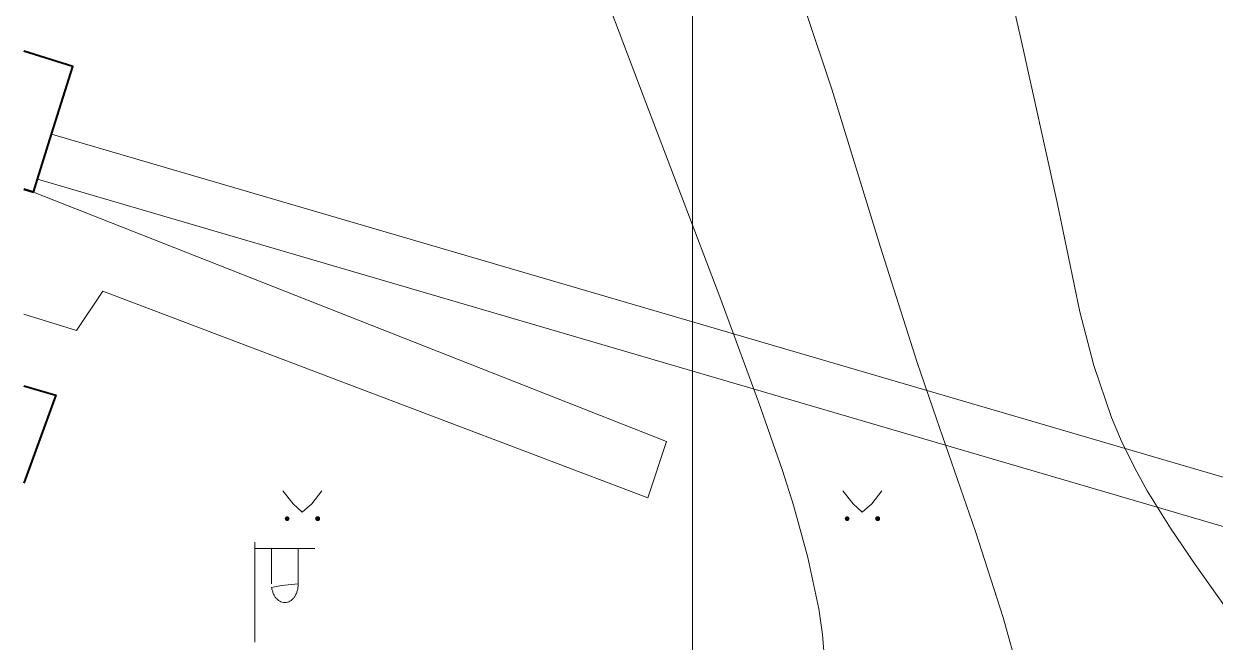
# Model space of a CAD drawing. Extents: x 1000 to 4000, y -5000 to -1000.
# Drawn here: x 1000 to 1059.6, y -4696.4 to -4665.5 of the extents above; entities that cross this region are included whole.
import ezdxf

# ---------------------------------------------------------------- set-up
doc = ezdxf.new("R2010")
doc.units = 0
doc.header["$MEASUREMENT"] = 0
for name, color, linetype in [('границы команд_1', 10, 'CONTINUOUS'), ('СЛОЙ_24', 7, 'CONTINUOUS'), ('СЛОЙ_3', 7, 'CONTINUOUS'), ('СЛОЙ_41', 7, 'CONTINUOUS'), ('СЛОЙ_50', 7, 'CONTINUOUS'), ('СЛОЙ_6', 7, 'CONTINUOUS')]:
    doc.layers.add(name, color=color, linetype=linetype)

msp = doc.modelspace()

# ---------------------------------------------------------------- linework, layer by layer
at = {"layer": 'границы команд_1', "color": 251, "lineweight": 0}
msp.add_lwpolyline([(1033.439, -1863.261), (3102.461, -1863.261), (3102.461, -4710.896), (1033.439, -4710.896)], close=True, dxfattribs=at)
at = {"layer": 'СЛОЙ_24', "color": 253, "linetype": 'Continuous', "lineweight": 0}
for points in [[(1001.386, -4671.006), (1078.475, -4693.563)], [(1000.68, -4673.265), (1076.922, -4695.574)], [(1000.478, -4673.913), (1032.134, -4686.366), (1031.195, -4689.183), (1003.952, -4678.853), (1002.638, -4680.818), (1000, -4680.007)]]:
    msp.add_lwpolyline(points, dxfattribs=at)
at = {"layer": 'СЛОЙ_3', "color": 253, "linetype": 'Continuous', "lineweight": 0}
for p, q in [((1011.558, -4696.397), (1011.558, -4691.397)), ((1011.558, -4694.397), (1011.558, -4691.397)), ((1011.558, -4691.711), (1014.558, -4691.711)), ((1012.379, -4693.479), (1012.379, -4691.711)), ((1013.721, -4693.479), (1013.721, -4691.711))]:
    msp.add_line(p, q, dxfattribs=at)
msp.add_lwpolyline([(1013.721, -4693.479, -0.035191), (1013.708, -4693.663, -0.036545), (1013.67, -4693.84, -0.03934), (1013.608, -4694.003, -0.0437), (1013.525, -4694.146, -0.049642), (1013.423, -4694.263, -0.056748), (1013.307, -4694.35, -0.0637), (1013.181, -4694.404, -0.068204), (1013.05, -4694.422, -0.068204), (1012.919, -4694.404, -0.0637), (1012.793, -4694.35, -0.056748), (1012.677, -4694.263, -0.049642), (1012.575, -4694.146, -0.0437), (1012.492, -4694.003, -0.03934), (1012.43, -4693.84, -0.036545), (1012.392, -4693.663, -0.035191)], format="xyb", close=True, dxfattribs=at)
at = {"layer": 'СЛОЙ_41', "color": 253, "linetype": 'Continuous', "lineweight": 0}
for p, q in [((1012.954, -4688.838), (1013.464, -4689.488)), ((1014.904, -4688.838), (1014.394, -4689.488)), ((1040.954, -4688.838), (1041.464, -4689.488)), ((1042.904, -4688.838), (1042.394, -4689.488)), ((1013.464, -4689.488), (1013.924, -4689.898)), ((1014.394, -4689.488), (1013.924, -4689.898)), ((1041.464, -4689.488), (1041.924, -4689.898)), ((1042.394, -4689.488), (1041.924, -4689.898))]:
    msp.add_line(p, q, dxfattribs=at)
for centre in [(1013.168, -4690.226), (1014.689, -4690.226), (1041.168, -4690.226), (1042.689, -4690.226)]:
    msp.add_circle(centre, 0.0976, dxfattribs=at)
for points in [[(1013.072, -4690.245), (1013.07, -4690.226), (1013.072, -4690.207)], [(1013.077, -4690.263), (1013.072, -4690.207), (1013.077, -4690.189)], [(1013.072, -4690.245), (1013.072, -4690.207), (1013.077, -4690.263)], [(1013.086, -4690.28), (1013.077, -4690.189), (1013.086, -4690.172)], [(1013.077, -4690.263), (1013.077, -4690.189), (1013.086, -4690.28)], [(1013.099, -4690.295), (1013.086, -4690.172), (1013.099, -4690.157)], [(1013.086, -4690.28), (1013.086, -4690.172), (1013.099, -4690.295)], [(1013.113, -4690.307), (1013.099, -4690.157), (1013.113, -4690.145)], [(1013.099, -4690.295), (1013.099, -4690.157), (1013.113, -4690.307)], [(1013.13, -4690.316), (1013.113, -4690.145), (1013.13, -4690.136)], [(1013.113, -4690.307), (1013.113, -4690.145), (1013.13, -4690.316)], [(1013.149, -4690.322), (1013.13, -4690.136), (1013.149, -4690.13)], [(1013.13, -4690.316), (1013.13, -4690.136), (1013.149, -4690.322)], [(1013.168, -4690.324), (1013.149, -4690.13), (1013.168, -4690.128)], [(1013.149, -4690.322), (1013.149, -4690.13), (1013.168, -4690.324)], [(1014.593, -4690.245), (1014.591, -4690.226), (1014.593, -4690.207)], [(1014.598, -4690.263), (1014.593, -4690.207), (1014.598, -4690.189)], [(1014.593, -4690.245), (1014.593, -4690.207), (1014.598, -4690.263)], [(1014.607, -4690.28), (1014.598, -4690.189), (1014.607, -4690.172)], [(1014.598, -4690.263), (1014.598, -4690.189), (1014.607, -4690.28)], [(1014.62, -4690.295), (1014.607, -4690.172), (1014.62, -4690.157)], [(1014.607, -4690.28), (1014.607, -4690.172), (1014.62, -4690.295)], [(1014.634, -4690.307), (1014.62, -4690.157), (1014.634, -4690.145)], [(1014.62, -4690.295), (1014.62, -4690.157), (1014.634, -4690.307)], [(1014.651, -4690.316), (1014.634, -4690.145), (1014.651, -4690.136)], [(1014.634, -4690.307), (1014.634, -4690.145), (1014.651, -4690.316)], [(1014.67, -4690.322), (1014.651, -4690.136), (1014.67, -4690.13)], [(1014.651, -4690.316), (1014.651, -4690.136), (1014.67, -4690.322)], [(1014.689, -4690.324), (1014.67, -4690.13), (1014.689, -4690.128)], [(1014.67, -4690.322), (1014.67, -4690.13), (1014.689, -4690.324)], [(1041.072, -4690.245), (1041.07, -4690.226), (1041.072, -4690.207)], [(1041.077, -4690.263), (1041.072, -4690.207), (1041.077, -4690.189)], [(1041.072, -4690.245), (1041.072, -4690.207), (1041.077, -4690.263)], [(1041.086, -4690.28), (1041.077, -4690.189), (1041.086, -4690.172)], [(1041.077, -4690.263), (1041.077, -4690.189), (1041.086, -4690.28)], [(1041.099, -4690.295), (1041.086, -4690.172), (1041.099, -4690.157)], [(1041.086, -4690.28), (1041.086, -4690.172), (1041.099, -4690.295)], [(1041.113, -4690.307), (1041.099, -4690.157), (1041.113, -4690.145)], [(1041.099, -4690.295), (1041.099, -4690.157), (1041.113, -4690.307)], [(1041.13, -4690.316), (1041.113, -4690.145), (1041.13, -4690.136)], [(1041.113, -4690.307), (1041.113, -4690.145), (1041.13, -4690.316)], [(1041.149, -4690.322), (1041.13, -4690.136), (1041.149, -4690.13)], [(1041.13, -4690.316), (1041.13, -4690.136), (1041.149, -4690.322)], [(1041.168, -4690.324), (1041.149, -4690.13), (1041.168, -4690.128)], [(1041.149, -4690.322), (1041.149, -4690.13), (1041.168, -4690.324)], [(1042.593, -4690.245), (1042.591, -4690.226), (1042.593, -4690.207)], [(1042.598, -4690.263), (1042.593, -4690.207), (1042.598, -4690.189)], [(1042.593, -4690.245), (1042.593, -4690.207), (1042.598, -4690.263)], [(1042.607, -4690.28), (1042.598, -4690.189), (1042.607, -4690.172)], [(1042.598, -4690.263), (1042.598, -4690.189), (1042.607, -4690.28)], [(1042.62, -4690.295), (1042.607, -4690.172), (1042.62, -4690.157)], [(1042.607, -4690.28), (1042.607, -4690.172), (1042.62, -4690.295)], [(1042.634, -4690.307), (1042.62, -4690.157), (1042.634, -4690.145)], [(1042.62, -4690.295), (1042.62, -4690.157), (1042.634, -4690.307)], [(1042.651, -4690.316), (1042.634, -4690.145), (1042.651, -4690.136)], [(1042.634, -4690.307), (1042.634, -4690.145), (1042.651, -4690.316)], [(1042.67, -4690.322), (1042.651, -4690.136), (1042.67, -4690.13)], [(1042.651, -4690.316), (1042.651, -4690.136), (1042.67, -4690.322)], [(1042.689, -4690.324), (1042.67, -4690.13), (1042.689, -4690.128)], [(1042.67, -4690.322), (1042.67, -4690.13), (1042.689, -4690.324)]]:
    msp.add_solid(points, dxfattribs=at)
at = {"layer": 'СЛОЙ_41', "color": 253, "linetype": 'Continuous', "lineweight": 0, "extrusion": (0, 0, -1)}
for points in [[(-1013.168, -4690.324), (-1013.168, -4690.128), (-1013.187, -4690.322)], [(-1013.187, -4690.322), (-1013.168, -4690.128), (-1013.187, -4690.13)], [(-1013.187, -4690.322), (-1013.187, -4690.13), (-1013.205, -4690.316)], [(-1013.205, -4690.316), (-1013.187, -4690.13), (-1013.205, -4690.136)], [(-1013.205, -4690.316), (-1013.205, -4690.136), (-1013.222, -4690.307)], [(-1013.222, -4690.307), (-1013.205, -4690.136), (-1013.222, -4690.145)], [(-1013.222, -4690.307), (-1013.222, -4690.145), (-1013.237, -4690.295)], [(-1013.237, -4690.295), (-1013.222, -4690.145), (-1013.237, -4690.157)], [(-1013.237, -4690.295), (-1013.237, -4690.157), (-1013.249, -4690.28)], [(-1013.249, -4690.28), (-1013.237, -4690.157), (-1013.249, -4690.172)], [(-1013.249, -4690.28), (-1013.249, -4690.172), (-1013.258, -4690.263)], [(-1013.258, -4690.263), (-1013.249, -4690.172), (-1013.258, -4690.189)], [(-1013.258, -4690.263), (-1013.258, -4690.189), (-1013.263, -4690.245)], [(-1013.263, -4690.245), (-1013.258, -4690.189), (-1013.263, -4690.207)], [(-1013.263, -4690.245), (-1013.263, -4690.207), (-1013.265, -4690.226)], [(-1014.689, -4690.324), (-1014.689, -4690.128), (-1014.708, -4690.322)], [(-1014.708, -4690.322), (-1014.689, -4690.128), (-1014.708, -4690.13)], [(-1014.708, -4690.322), (-1014.708, -4690.13), (-1014.726, -4690.316)], [(-1014.726, -4690.316), (-1014.708, -4690.13), (-1014.726, -4690.136)], [(-1014.726, -4690.316), (-1014.726, -4690.136), (-1014.743, -4690.307)], [(-1014.743, -4690.307), (-1014.726, -4690.136), (-1014.743, -4690.145)], [(-1014.743, -4690.307), (-1014.743, -4690.145), (-1014.758, -4690.295)], [(-1014.758, -4690.295), (-1014.743, -4690.145), (-1014.758, -4690.157)], [(-1014.758, -4690.295), (-1014.758, -4690.157), (-1014.77, -4690.28)], [(-1014.77, -4690.28), (-1014.758, -4690.157), (-1014.77, -4690.172)], [(-1014.77, -4690.28), (-1014.77, -4690.172), (-1014.779, -4690.263)], [(-1014.779, -4690.263), (-1014.77, -4690.172), (-1014.779, -4690.189)], [(-1014.779, -4690.263), (-1014.779, -4690.189), (-1014.784, -4690.245)], [(-1014.784, -4690.245), (-1014.779, -4690.189), (-1014.784, -4690.207)], [(-1014.784, -4690.245), (-1014.784, -4690.207), (-1014.786, -4690.226)], [(-1041.168, -4690.324), (-1041.168, -4690.128), (-1041.187, -4690.322)], [(-1041.187, -4690.322), (-1041.168, -4690.128), (-1041.187, -4690.13)], [(-1041.187, -4690.322), (-1041.187, -4690.13), (-1041.205, -4690.316)], [(-1041.205, -4690.316), (-1041.187, -4690.13), (-1041.205, -4690.136)], [(-1041.205, -4690.316), (-1041.205, -4690.136), (-1041.222, -4690.307)], [(-1041.222, -4690.307), (-1041.205, -4690.136), (-1041.222, -4690.145)], [(-1041.222, -4690.307), (-1041.222, -4690.145), (-1041.237, -4690.295)], [(-1041.237, -4690.295), (-1041.222, -4690.145), (-1041.237, -4690.157)], [(-1041.237, -4690.295), (-1041.237, -4690.157), (-1041.249, -4690.28)], [(-1041.249, -4690.28), (-1041.237, -4690.157), (-1041.249, -4690.172)], [(-1041.249, -4690.28), (-1041.249, -4690.172), (-1041.258, -4690.263)], [(-1041.258, -4690.263), (-1041.249, -4690.172), (-1041.258, -4690.189)], [(-1041.258, -4690.263), (-1041.258, -4690.189), (-1041.263, -4690.245)], [(-1041.263, -4690.245), (-1041.258, -4690.189), (-1041.263, -4690.207)], [(-1041.263, -4690.245), (-1041.263, -4690.207), (-1041.265, -4690.226)], [(-1042.689, -4690.324), (-1042.689, -4690.128), (-1042.708, -4690.322)], [(-1042.708, -4690.322), (-1042.689, -4690.128), (-1042.708, -4690.13)], [(-1042.708, -4690.322), (-1042.708, -4690.13), (-1042.726, -4690.316)], [(-1042.726, -4690.316), (-1042.708, -4690.13), (-1042.726, -4690.136)], [(-1042.726, -4690.316), (-1042.726, -4690.136), (-1042.743, -4690.307)], [(-1042.743, -4690.307), (-1042.726, -4690.136), (-1042.743, -4690.145)], [(-1042.743, -4690.307), (-1042.743, -4690.145), (-1042.758, -4690.295)], [(-1042.758, -4690.295), (-1042.743, -4690.145), (-1042.758, -4690.157)], [(-1042.758, -4690.295), (-1042.758, -4690.157), (-1042.77, -4690.28)], [(-1042.77, -4690.28), (-1042.758, -4690.157), (-1042.77, -4690.172)], [(-1042.77, -4690.28), (-1042.77, -4690.172), (-1042.779, -4690.263)], [(-1042.779, -4690.263), (-1042.77, -4690.172), (-1042.779, -4690.189)], [(-1042.779, -4690.263), (-1042.779, -4690.189), (-1042.784, -4690.245)], [(-1042.784, -4690.245), (-1042.779, -4690.189), (-1042.784, -4690.207)], [(-1042.784, -4690.245), (-1042.784, -4690.207), (-1042.786, -4690.226)]]:
    msp.add_solid(points, dxfattribs=at)
at = {"layer": 'СЛОЙ_50', "color": 253, "linetype": 'Continuous', "lineweight": 0}
for points in [[(1061.139, -4696.123), (1058.569, -4692.52), (1057.329, -4690.698), (1056.175, -4688.84), (1055.644, -4687.892), (1054.921, -4686.44), (1054.384, -4685.173), (1053.496, -4682.566), (1052.797, -4679.883), (1051.66, -4674.419), (1049.856, -4666.234), (1047.365, -4655.401)], [(1028.145, -4661.627), (1030.96, -4669.078), (1034.797, -4679.133), (1036.727, -4684.381), (1037.927, -4687.821), (1038.481, -4689.557), (1039.206, -4692.161), (1039.749, -4694.738), (1039.934, -4696.008), (1040.073, -4697.675)], [(1049.787, -4698.092), (1048.965, -4695.158), (1047.588, -4690.867), (1045.634, -4685.241), (1044.671, -4682.421), (1042.822, -4676.6), (1040.398, -4668.765), (1039.101, -4664.872)]]:
    msp.add_lwpolyline(points, dxfattribs=at)
at = {"layer": 'СЛОЙ_6', "color": 253, "linetype": 'Continuous', "lineweight": 50}
msp.add_line((1000.478, -4673.913), (1000, -4673.764), dxfattribs=at)
at = {"layer": 'СЛОЙ_6', "color": 253, "linetype": 'Continuous', "lineweight": 40}
for points in [[(1001.386, -4671.006), (1002.443, -4667.619), (1000, -4666.856)], [(1000.68, -4673.265), (1001.386, -4671.006)], [(1000.478, -4673.913), (1000.68, -4673.265)], [(1000, -4683.585), (1001.594, -4684.051), (1000, -4688.449)]]:
    msp.add_lwpolyline(points, dxfattribs=at)

doc.saveas('drawing.dxf')
